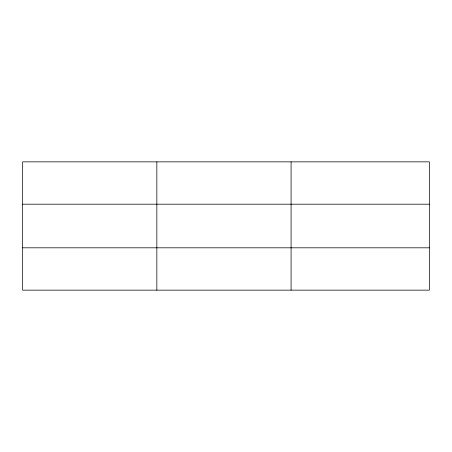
<?xml version="1.0" encoding="UTF-8"?>
<svg xmlns="http://www.w3.org/2000/svg" width="452" height="452" viewBox="0 0 452 452"><rect width="100%" height="100%" fill="white"/><g stroke="black" fill="none" stroke-linecap="round" stroke-linejoin="round"><path stroke-width="0.68" d="M156.844 290.144L156.844 161.856M291.088 290.144L291.088 161.856M429.4 247.809L429.4 290.144L22.6 290.144L22.6 161.856L429.4 161.856L429.4 247.809L22.6 247.809M22.6 204.191L429.4 204.191"/></g></svg>
